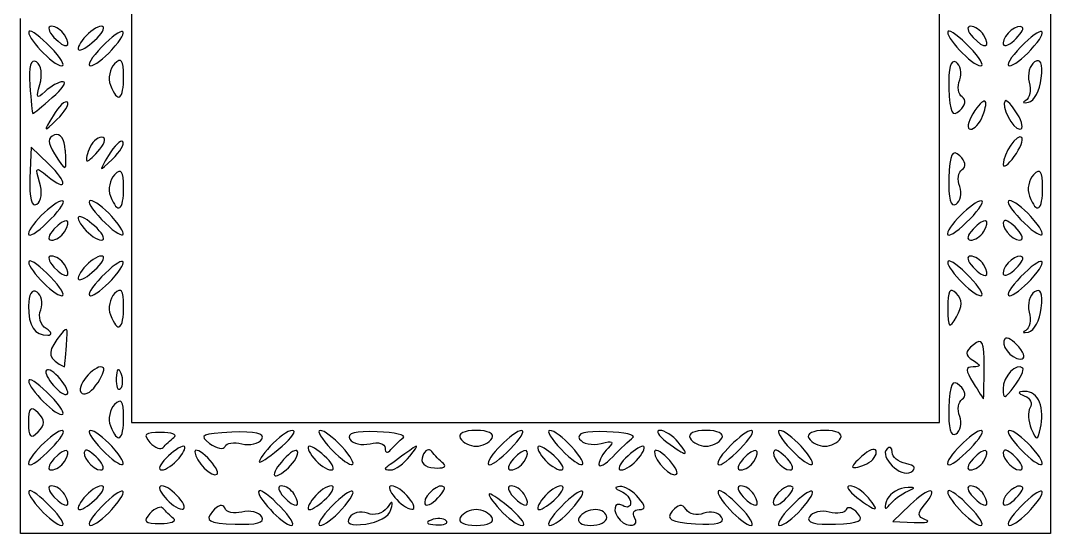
# Model space of a CAD drawing. Extents: x 3 to 159, y 5 to 166.
# Drawn here: x 112.89 to 158.79, y 111.84 to 134.67 of the extents above; entities that cross this region are included whole.
import ezdxf

# ---------------------------------------------------------------- set-up
doc = ezdxf.new("R2010")
doc.units = 0
doc.layers.get('0').update_dxf_attribs({"linetype": 'CONTINUOUS'})

msp = doc.modelspace()

# ---------------------------------------------------------------- linework, layer by layer
at = {"color": 7}
for points in [[(155.310417, 157.779046), (158.75, 157.678076), (158.75, 134.760295), (158.75, 111.842513), (135.819444, 111.842513), (112.88889, 111.842513), (112.88889, 134.767219)], [(114.132529, 128.291889), (113.353964, 129.042655), (113.299581, 127.654799)], [(114.8802, 128.90723), (114.880041, 128.90723)], [(155.792043, 119.241049), (155.791876, 119.241049)], [(152.501841, 113.119276), (151.721735, 112.371426), (152.678228, 112.327862)], [(153.179026, 112.450361), (153.179026, 112.450618)]]:
    msp.add_lwpolyline(points, dxfattribs=at)
for points in [[(153.81111, 134.773069), (153.81111, 152.764736), (135.819444, 152.764736), (117.827777, 152.764736), (117.827777, 134.773069), (117.827777, 116.781403), (135.819444, 116.781403), (153.81111, 116.781403)], [(114.843674, 134.044042)], [(155.765894, 134.044042)], [(157.503167, 134.367423)], [(116.290675, 133.891123)], [(114.224252, 133.491116)], [(116.947791, 133.364121)], [(155.146473, 133.491116)], [(157.870014, 133.364121)], [(117.475, 132.19779)], [(158.336083, 132.103786)], [(154.818458, 131.273494)], [(114.3, 131.24529)], [(114.971203, 131.044458)], [(155.72195, 130.413839)], [(157.26704, 130.523692)], [(157.467255, 129.470632)], [(117.440646, 129.280568)], [(116.416667, 128.952236)], [(113.734297, 127.479851)], [(117.475, 127.258903)], [(154.705156, 127.284012)], [(158.397223, 127.258903)], [(114.7841, 126.62762)], [(155.706321, 126.62762)], [(116.947791, 125.951462)], [(157.870014, 125.951462)], [(116.290675, 125.424457)], [(157.264605, 125.388875)], [(114.843674, 125.271538)], [(155.765894, 125.271538)], [(157.503167, 124.136867)], [(114.843674, 123.813488)], [(116.290675, 123.660569)], [(155.765894, 123.813488)], [(114.224252, 123.260562)], [(116.947791, 123.133564)], [(155.146473, 123.260562)], [(157.870014, 123.133564)], [(154.553235, 122.530402)], [(117.475, 121.967236)], [(158.336083, 121.873235)], [(114.023468, 120.960147)], [(114.930449, 120.202732)], [(157.331812, 120.14132)], [(116.572736, 119.212368)], [(117.363195, 118.964218)], [(157.509906, 119.197422)], [(114.652777, 118.72168)], [(114.224252, 117.968895)], [(158.261751, 117.683944)], [(113.665, 117.204736)], [(154.705156, 117.053455)], [(117.475, 117.028346)], [(114.7841, 116.397064)], [(135.24521, 116.397064)], [(145.475767, 116.397064)], [(155.706321, 116.397064)], [(116.947791, 115.720905)], [(119.717524, 116.115841)], [(122.743767, 115.831226)], [(124.530556, 115.723069)], [(127.178348, 115.720905)], [(129.924937, 116.101487)], [(133.879167, 116.075846)], [(137.408901, 115.720905)], [(140.152313, 116.105638)], [(142.169444, 115.899409)], [(144.109723, 116.075846)], [(147.639458, 115.720905)], [(149.40139, 116.075846)], [(157.870014, 115.720905)], [(125.23611, 115.438685)], [(130.22, 115.282096)], [(150.98889, 115.451229)], [(114.843674, 115.040984)], [(116.342382, 115.158322)], [(119.944444, 115.193903)], [(121.221164, 115.202301)], [(126.521231, 115.193903)], [(131.718285, 114.948237)], [(135.304784, 115.040984)], [(136.751788, 115.193903)], [(140.405556, 115.193903)], [(141.682277, 115.202301)], [(145.53534, 115.040984)], [(147.034049, 115.158322)], [(152.311806, 114.946909)], [(155.765894, 115.040984)], [(157.264605, 115.158322)], [(131.75039, 113.906313)], [(147.27261, 113.906313)], [(157.503167, 113.906313)], [(114.843674, 113.582932)], [(116.290675, 113.430013)], [(119.944444, 113.430013)], [(125.074228, 113.582932)], [(126.521231, 113.430013)], [(130.175, 113.430013)], [(135.304784, 113.582932)], [(136.751788, 113.430013)], [(145.53534, 113.582932)], [(150.63611, 113.430013)], [(152.4, 113.723671)], [(155.765894, 113.582932)], [(114.224252, 113.030005)], [(124.454806, 113.030005)], [(144.915919, 113.030008)], [(155.146473, 113.030008)], [(116.947791, 112.903008)], [(119.698664, 112.503971)], [(123.628523, 112.580566)], [(127.178348, 112.903008)], [(129.380901, 112.900891)], [(133.879167, 112.548069)], [(134.76111, 112.900846)], [(137.408901, 112.902963)], [(138.994444, 112.548069)], [(140.229185, 112.548069)], [(144.101368, 112.56159)], [(147.639458, 112.903013)], [(150.156439, 112.74602)], [(157.870014, 112.903013)], [(131.843346, 112.408459)]]:
    msp.add_lwpolyline(points, close=True, dxfattribs=at)
for points in [[(116.947791, 133.364121), (117.86457, 134.37715), (117.457752, 134.490603), (116.492414, 133.491116)], [(157.503167, 134.367423), (157.304391, 134.576669), (156.633333, 134.046346), (156.633333, 133.680007)], [(157.870014, 133.364121), (158.78679, 134.37715), (158.379975, 134.490603), (157.414637, 133.491116)], [(113.273226, 134.198834), (113.067769, 134.018674), (114.345463, 132.656403), (114.719896, 132.656403)], [(114.224252, 133.491116), (113.780843, 133.95021), (113.352884, 134.268684), (113.273226, 134.198834)], [(114.265273, 134.42029), (114.075043, 134.42029), (114.124102, 134.198177), (114.374284, 133.926704)], [(114.843674, 134.044042), (114.715777, 134.250978), (114.455498, 134.42029), (114.265273, 134.42029)], [(114.374284, 133.926704), (114.880752, 133.377141), (115.205645, 133.458357), (114.843674, 134.044042)], [(116.485059, 134.42029), (116.30093, 134.42029), (115.952654, 134.182165), (115.71111, 133.891123)], [(116.290675, 133.891123), (116.581716, 134.182165), (116.669188, 134.42029), (116.485059, 134.42029)], [(154.195449, 134.198834), (153.98999, 134.018674), (155.267684, 132.656403), (155.64212, 132.656403)], [(155.146473, 133.491116), (154.703063, 133.95021), (154.275105, 134.268684), (154.195449, 134.198834)], [(155.187494, 134.42029), (154.997266, 134.42029), (155.046323, 134.198177), (155.296508, 133.926704)], [(155.765894, 134.044042), (155.638, 134.250978), (155.377719, 134.42029), (155.187494, 134.42029)], [(155.296508, 133.926704), (155.802976, 133.377141), (156.127865, 133.458357), (155.765894, 134.044042)], [(157.126919, 133.78902), (157.398392, 134.039205), (157.567704, 134.299486), (157.503167, 134.367423)], [(115.71111, 133.891123), (115.469567, 133.600082), (115.382093, 133.361957), (115.516724, 133.361957)], [(115.516724, 133.361957), (115.651354, 133.361957), (115.999633, 133.600082), (116.290675, 133.891123)], [(156.633333, 133.680007), (156.633333, 133.489779), (156.855446, 133.538836), (157.126919, 133.78902)], [(114.719896, 132.656403), (114.890698, 132.656403), (114.667657, 133.032021), (114.224252, 133.491116)], [(116.492414, 133.491116), (116.04901, 133.032021), (115.825969, 132.656403), (115.99677, 132.656403)], [(115.99677, 132.656403), (116.167569, 132.656403), (116.595528, 132.974876), (116.947791, 133.364121)], [(155.64212, 132.656403), (155.812921, 132.656403), (155.58988, 133.032021), (155.146473, 133.491116)], [(157.414637, 133.491116), (156.97123, 133.032021), (156.748192, 132.656403), (156.918991, 132.656403)], [(156.918991, 132.656403), (157.089793, 132.656403), (157.517751, 132.974876), (157.870014, 133.364121)], [(113.595798, 132.831951), (113.346042, 132.986312), (113.244863, 132.633535), (113.300775, 131.803307)], [(113.745531, 131.832961), (113.872245, 132.253199), (113.804867, 132.702742), (113.595798, 132.831951)], [(117.075381, 132.750671), (116.855589, 132.530879), (116.77123, 132.102254), (116.887919, 131.798171)], [(117.475, 132.19779), (117.475, 132.907222), (117.373022, 133.048314), (117.075381, 132.750671)], [(154.542482, 132.816835), (154.29878, 132.96745), (154.186528, 132.561057), (154.221971, 131.656495)], [(154.705156, 132.031563), (154.821972, 132.335971), (154.748767, 132.689343), (154.542482, 132.816835)], [(158.040766, 132.83052), (157.814955, 132.69096), (157.706555, 132.284801), (157.799871, 131.927947)], [(158.336083, 132.103786), (158.415538, 132.779762), (158.323833, 133.005457), (158.040766, 132.83052)], [(116.887919, 131.798171), (117.210861, 130.956592), (117.475, 131.136387), (117.475, 132.19779)], [(113.300775, 131.803307), (113.347577, 131.108342), (113.408513, 130.539736), (113.43618, 130.539736)], [(113.978129, 131.509873), (113.600778, 131.150463), (113.557756, 131.210222), (113.745531, 131.832961)], [(114.777311, 131.950846), (114.592399, 131.950846), (114.232767, 131.752409), (113.978129, 131.509873)], [(114.3, 131.24529), (114.747432, 131.633346), (114.962223, 131.950846), (114.777311, 131.950846)], [(154.818458, 131.273494), (154.639328, 131.386022), (154.588345, 131.727149), (154.705156, 132.031563)], [(157.799871, 131.927947), (157.893192, 131.571092), (157.823683, 131.204041), (157.645396, 131.112276)], [(157.771042, 131.034372), (158.018427, 131.083288), (158.272694, 131.564526), (158.336083, 132.103786)], [(154.221971, 131.656495), (154.264402, 130.573613), (154.372889, 130.353715), (154.710331, 130.66663)], [(154.710331, 130.66663), (154.956817, 130.895193), (155.003508, 131.157247), (154.818458, 131.273494)], [(155.72195, 130.413839), (156.046046, 131.258421), (155.793427, 131.323278), (155.294073, 130.523692)], [(113.43618, 130.539736), (113.46384, 130.539736), (113.852568, 130.857236), (114.3, 131.24529)], [(114.971203, 131.044458), (114.878392, 131.137266), (114.592291, 130.863237), (114.335414, 130.435496)], [(114.50416, 130.266752), (114.853844, 130.601683), (115.064011, 130.95165), (114.971203, 131.044458)], [(156.72658, 131.103351), (156.517464, 130.894235), (157.062908, 129.83418), (157.37962, 129.83418)], [(157.26704, 130.523692), (157.030206, 130.902924), (156.786995, 131.163772), (156.72658, 131.103351)], [(157.645396, 131.112276), (157.467117, 131.02051), (157.523656, 130.985453), (157.771042, 131.034372)], [(114.335414, 130.435496), (113.889179, 129.692437), (113.896698, 129.68492), (114.50416, 130.266752)], [(155.294073, 130.523692), (155.05724, 130.144459), (155.006577, 129.83418), (155.18149, 129.83418)], [(155.18149, 129.83418), (155.356401, 129.83418), (155.599609, 130.095027), (155.72195, 130.413839)], [(157.37962, 129.83418), (157.554536, 129.83418), (157.503873, 130.144459), (157.26704, 130.523692)], [(114.404796, 129.581415), (114.075453, 129.455103), (114.07471, 129.267688), (114.401621, 128.744475)], [(114.880041, 128.90723), (114.850056, 129.400655), (114.654986, 129.677369), (114.404796, 129.581415)], [(116.497605, 129.481403), (116.300578, 129.481403), (116.047999, 129.243278), (115.936313, 128.952236)], [(116.416667, 128.952236), (116.669801, 129.257242), (116.704089, 129.481403), (116.497605, 129.481403)], [(157.467255, 129.470632), (157.273098, 129.664785), (156.646668, 128.755079), (156.638733, 128.267447)], [(157.133658, 128.619671), (157.408835, 128.995998), (157.558952, 129.37893), (157.467255, 129.470632)], [(117.440646, 129.280568), (117.347839, 129.373379), (117.061734, 129.099347), (116.804861, 128.671608)], [(116.973604, 128.502862), (117.323288, 128.837793), (117.533454, 129.18776), (117.440646, 129.280568)], [(114.401621, 128.744475), (114.932352, 127.894638), (114.941562, 127.897771), (114.8802, 128.90723)], [(115.936313, 128.952236), (115.824632, 128.661194), (115.78821, 128.423069), (115.855377, 128.423069)], [(115.855377, 128.423069), (115.922541, 128.423069), (116.175123, 128.661194), (116.416667, 128.952236)], [(116.804861, 128.671608), (116.358625, 127.928547), (116.366142, 127.92103), (116.973604, 128.502862)], [(154.710331, 128.648944), (154.372889, 128.961859), (154.264402, 128.741961), (154.221971, 127.659077)], [(154.818458, 128.042077), (155.003508, 128.158325), (154.956817, 128.420379), (154.710331, 128.648944)], [(156.638733, 128.267447), (156.635902, 128.084842), (156.858481, 128.243343), (157.133658, 128.619671)], [(113.734297, 127.479851), (113.518836, 128.1587), (113.556412, 128.188246), (114.08125, 127.752671)], [(114.08125, 127.752671), (114.976749, 127.009475), (115.017547, 127.438475), (114.132529, 128.291889)], [(117.475, 127.258903), (117.475, 127.968335), (117.373022, 128.109424), (117.075381, 127.811781)], [(158.397223, 127.258903), (158.397223, 127.968335), (158.295245, 128.109424), (157.997602, 127.811781)], [(113.299581, 127.654799), (113.265151, 126.776054), (113.379226, 126.349779), (113.610559, 126.492749)], [(117.075381, 127.811781), (116.855589, 127.591992), (116.77123, 127.163367), (116.887919, 126.859281)], [(154.221971, 127.659077), (154.186528, 126.754517), (154.29878, 126.348125), (154.542482, 126.498739)], [(154.705156, 127.284012), (154.588345, 127.588423), (154.639328, 127.929553), (154.818458, 128.042077)], [(157.997602, 127.811781), (157.777812, 127.591992), (157.693453, 127.163367), (157.810139, 126.859281)], [(113.610559, 126.492749), (113.811508, 126.616944), (113.867192, 127.061137), (113.734297, 127.479851)], [(116.887919, 126.859281), (117.210861, 126.017703), (117.475, 126.1975), (117.475, 127.258903)], [(154.542482, 126.498739), (154.748767, 126.626228), (154.821972, 126.979603), (154.705156, 127.284012)], [(157.810139, 126.859281), (158.133084, 126.017703), (158.397223, 126.1975), (158.397223, 127.258903)], [(114.7841, 126.62762), (114.60394, 126.833077), (113.241667, 125.555383), (113.241667, 125.18095)], [(155.706321, 126.62762), (155.526161, 126.833077), (154.16389, 125.555383), (154.16389, 125.18095)], [(114.076382, 125.676594), (114.535477, 126.120004), (114.85395, 126.547962), (114.7841, 126.62762)], [(115.99677, 126.65918), (115.825969, 126.65918), (116.04901, 126.283559), (116.492414, 125.824464)], [(116.947791, 125.951462), (116.595528, 126.340706), (116.167569, 126.65918), (115.99677, 126.65918)], [(154.998603, 125.676594), (155.457697, 126.120004), (155.776171, 126.547962), (155.706321, 126.62762)], [(156.918991, 126.65918), (156.748192, 126.65918), (156.97123, 126.283559), (157.414637, 125.824464)], [(157.870014, 125.951462), (157.517751, 126.340706), (157.089792, 126.65918), (156.918991, 126.65918)], [(114.843674, 125.271538), (115.205645, 125.857225), (114.880752, 125.938441), (114.374284, 125.388875)], [(115.516724, 125.953623), (115.382093, 125.953623), (115.469567, 125.715498), (115.71111, 125.424457)], [(116.290675, 125.424457), (115.999633, 125.715498), (115.651354, 125.953623), (115.516724, 125.953623)], [(116.492414, 125.824464), (117.457752, 124.824979), (117.86457, 124.938433), (116.947791, 125.951462)], [(155.765894, 125.271538), (156.127865, 125.857225), (155.802976, 125.938441), (155.296508, 125.388875)], [(156.6862, 125.765123), (156.476954, 125.566347), (157.007277, 124.89529), (157.373616, 124.89529)], [(157.264605, 125.388875), (157.014418, 125.660348), (156.754139, 125.829661), (156.6862, 125.765123)], [(157.414637, 125.824464), (158.379975, 124.824979), (158.78679, 124.938433), (157.870014, 125.951462)], [(113.241667, 125.18095), (113.241667, 125.010148), (113.617288, 125.233189), (114.076382, 125.676594)], [(114.374284, 125.388875), (114.124102, 125.117402), (114.075043, 124.89529), (114.265273, 124.89529)], [(115.71111, 125.424457), (115.952654, 125.133415), (116.30093, 124.89529), (116.485059, 124.89529)], [(116.485059, 124.89529), (116.669188, 124.89529), (116.581716, 125.133415), (116.290675, 125.424457)], [(154.16389, 125.18095), (154.16389, 125.010148), (154.539508, 125.233189), (154.998603, 125.676594)], [(155.296508, 125.388875), (155.046323, 125.117402), (154.997266, 124.89529), (155.187494, 124.89529)], [(157.373616, 124.89529), (157.563844, 124.89529), (157.514787, 125.117402), (157.264605, 125.388875)], [(114.265273, 124.89529), (114.455498, 124.89529), (114.715777, 125.064602), (114.843674, 125.271538)], [(155.187494, 124.89529), (155.377719, 124.89529), (155.638, 125.064602), (155.765894, 125.271538)], [(113.273226, 123.96828), (113.067769, 123.78812), (114.345463, 122.425846), (114.719896, 122.425846)], [(114.224252, 123.260562), (113.780843, 123.719656), (113.352884, 124.03813), (113.273226, 123.96828)], [(114.265273, 124.189736), (114.075043, 124.189736), (114.124102, 123.967624), (114.374284, 123.696151)], [(114.843674, 123.813488), (114.715777, 124.020424), (114.455498, 124.189736), (114.265273, 124.189736)], [(116.485059, 124.189736), (116.30093, 124.189736), (115.952654, 123.951611), (115.71111, 123.660569)], [(116.290675, 123.660569), (116.581716, 123.951611), (116.669188, 124.189736), (116.485059, 124.189736)], [(116.947791, 123.133564), (117.86457, 124.146593), (117.457752, 124.260046), (116.492414, 123.260562)], [(154.195449, 123.96828), (153.98999, 123.78812), (155.267684, 122.425846), (155.64212, 122.425846)], [(155.146473, 123.260562), (154.703063, 123.719656), (154.275105, 124.03813), (154.195449, 123.96828)], [(155.187494, 124.189736), (154.997266, 124.189736), (155.046323, 123.967624), (155.296508, 123.696151)], [(155.765894, 123.813488), (155.638, 124.020424), (155.377719, 124.189736), (155.187494, 124.189736)], [(157.503167, 124.136867), (157.304391, 124.346115), (156.633333, 123.81579), (156.633333, 123.449453)], [(157.126919, 123.558464), (157.398392, 123.808651), (157.567704, 124.06893), (157.503167, 124.136867)], [(157.870014, 123.133564), (158.78679, 124.146593), (158.379975, 124.260046), (157.414637, 123.260562)], [(114.374284, 123.696151), (114.880752, 123.146585), (115.205645, 123.227801), (114.843674, 123.813488)], [(115.71111, 123.660569), (115.469567, 123.369528), (115.382093, 123.131403), (115.516724, 123.131403)], [(115.516724, 123.131403), (115.651354, 123.131403), (115.999633, 123.369528), (116.290675, 123.660569)], [(155.296508, 123.696151), (155.802976, 123.146585), (156.127865, 123.227801), (155.765894, 123.813488)], [(156.633333, 123.449453), (156.633333, 123.259223), (156.855446, 123.308282), (157.126919, 123.558464)], [(114.719896, 122.425846), (114.890698, 122.425846), (114.667657, 122.801467), (114.224252, 123.260562)], [(116.492414, 123.260562), (116.04901, 122.801467), (115.825969, 122.425846), (115.99677, 122.425846)], [(115.99677, 122.425846), (116.167569, 122.425846), (116.595528, 122.74432), (116.947791, 123.133564)], [(155.64212, 122.425846), (155.812921, 122.425846), (155.58988, 122.801467), (155.146473, 123.260562)], [(157.414637, 123.260562), (156.97123, 122.801467), (156.748192, 122.425846), (156.918991, 122.425846)], [(156.918991, 122.425846), (157.089793, 122.425846), (157.517751, 122.74432), (157.870014, 123.133564)], [(113.618494, 122.587377), (113.391355, 122.727754), (113.241667, 122.485018), (113.241667, 121.976295)], [(113.782933, 121.801009), (113.899749, 122.105417), (113.82575, 122.459282), (113.618494, 122.587377)], [(117.475, 121.967236), (117.475, 122.676669), (117.373022, 122.817758), (117.075381, 122.520115)], [(154.553222, 122.530402), (154.269294, 122.814329), (154.166792, 122.637981), (154.174616, 121.87904)], [(158.040766, 122.599966), (157.814955, 122.460409), (157.706555, 122.054247), (157.799871, 121.697395)], [(158.336083, 121.873235), (158.415538, 122.549208), (158.323833, 122.774906), (158.040766, 122.599966)], [(117.075381, 122.520115), (116.855589, 122.300325), (116.77123, 121.8717), (116.887919, 121.567615)], [(154.56395, 121.489708), (154.835291, 121.956526), (154.832251, 122.251372), (154.553235, 122.530402)], [(113.241667, 121.976295), (113.241667, 121.056702), (113.500718, 120.658969), (114.094215, 120.667359)], [(114.023468, 120.96015), (113.77436, 121.118212), (113.666122, 121.496598), (113.782933, 121.801009)], [(116.887919, 121.567615), (117.210861, 120.726036), (117.475, 120.905834), (117.475, 121.967236)], [(154.174616, 121.87904), (154.184035, 120.966719), (154.232046, 120.918692), (154.56395, 121.489708)], [(157.799871, 121.697395), (157.893192, 121.340539), (157.823683, 120.973488), (157.645396, 120.881725)], [(157.771042, 120.803821), (158.018427, 120.852737), (158.272694, 121.333974), (158.336083, 121.873235)], [(114.094215, 120.667359), (114.312764, 120.670534), (114.282474, 120.795804), (114.023468, 120.960147)], [(114.930449, 120.202732), (115.005302, 121.107155), (114.984255, 121.120458), (114.508299, 120.469549)], [(157.645396, 120.881725), (157.467117, 120.789959), (157.523656, 120.754899), (157.771042, 120.803821)], [(114.508299, 120.469549), (114.057999, 119.853729), (114.127902, 119.598361), (114.840417, 119.256252)], [(155.791876, 119.241049), (155.79857, 120.386213), (155.711956, 120.569236), (155.318055, 120.242327)], [(156.724125, 120.517568), (156.479475, 120.272918), (156.976553, 119.603628), (157.402903, 119.603628)], [(157.331812, 120.14132), (157.086377, 120.43705), (156.812919, 120.606362), (156.724125, 120.517568)], [(114.840417, 119.256252), (114.846582, 119.253421), (114.887121, 119.679196), (114.930449, 120.202732)], [(155.318055, 120.242327), (154.926191, 119.917109), (154.921641, 119.788001), (155.293714, 119.551974)], [(157.402903, 119.603628), (157.636832, 119.603628), (157.610067, 119.806045), (157.331812, 120.14132)], [(116.572736, 119.212368), (116.306814, 119.478293), (115.367448, 118.463163), (115.572474, 118.131429)], [(155.293714, 119.551974), (155.650396, 119.325713), (155.65342, 119.260464), (155.307445, 119.256252)], [(157.509906, 119.197424), (157.243402, 119.463923), (156.633333, 118.82588), (156.633333, 118.280654)], [(114.037753, 119.106191), (113.843393, 118.91183), (114.769138, 117.853547), (114.967631, 118.043179)], [(114.652777, 118.72168), (114.403452, 119.022098), (114.12669, 119.195128), (114.037753, 119.106191)], [(116.245301, 118.435432), (116.501852, 118.786283), (116.649201, 119.135909), (116.572736, 119.212368)], [(117.363208, 118.964218), (117.250594, 119.245639), (117.167001, 119.162049), (117.150073, 118.75108)], [(117.335361, 118.288059), (117.452585, 118.405288), (117.465115, 118.709559), (117.363195, 118.964218)], [(155.307445, 119.256252), (154.951798, 119.251913), (154.951134, 119.110498), (155.30427, 118.545295)], [(155.764386, 117.839739), (155.775102, 117.839739), (155.787564, 118.470328), (155.792043, 119.241049)], [(157.133658, 118.389117), (157.408835, 118.765442), (157.578147, 119.12918), (157.509906, 119.197422)], [(113.273226, 118.676613), (113.067769, 118.496453), (114.345463, 117.13418), (114.719896, 117.13418)], [(114.224252, 117.968895), (113.780843, 118.427989), (113.352884, 118.746463), (113.273226, 118.676613)], [(114.967631, 118.043179), (115.043789, 118.115935), (114.902104, 118.421261), (114.652777, 118.72168)], [(115.572474, 118.131429), (115.68598, 117.947776), (115.988751, 118.084576), (116.245301, 118.435432)], [(117.150073, 118.75108), (117.134754, 118.379195), (117.218135, 118.170836), (117.335361, 118.288059)], [(154.710331, 118.418388), (154.372889, 118.731303), (154.264402, 118.511405), (154.221971, 117.428523)], [(154.818458, 117.811524), (155.003508, 117.927771), (154.956817, 118.189825), (154.710331, 118.418388)], [(155.30427, 118.545295), (155.546616, 118.157239), (155.753668, 117.839739), (155.764386, 117.839739)], [(114.719896, 117.13418), (114.890698, 117.13418), (114.667657, 117.509801), (114.224252, 117.968895)], [(156.633333, 118.280654), (156.633333, 117.799128), (156.715227, 117.816879), (157.133658, 118.389117)], [(157.614543, 118.164652), (157.257761, 118.142665), (157.25589, 118.099152), (157.60568, 117.958134)], [(157.60568, 117.958134), (157.849424, 117.859868), (157.954419, 117.626675), (157.839003, 117.439924)], [(158.261741, 117.683944), (158.154404, 117.963654), (157.86317, 118.179972), (157.614543, 118.164652)], [(113.665, 117.204736), (113.335742, 117.533994), (113.241667, 117.439922), (113.241667, 116.781403)], [(117.075381, 117.581228), (116.855589, 117.361436), (116.77123, 116.932811), (116.887919, 116.628728)], [(117.475, 117.028346), (117.475, 117.737779), (117.373022, 117.878868), (117.075381, 117.581228)], [(154.705156, 117.053455), (154.588345, 117.357869), (154.639328, 117.698996), (154.818458, 117.811524)], [(158.305272, 116.537417), (158.388669, 116.8883), (158.369085, 117.404237), (158.261751, 117.683944)], [(113.665, 116.358069), (113.994258, 116.687327), (113.994258, 116.875478), (113.665, 117.204736)], [(154.221971, 117.428523), (154.186528, 116.523961), (154.29878, 116.117568), (154.542482, 116.268182)], [(154.542482, 116.268182), (154.748767, 116.395675), (154.821972, 116.749047), (154.705156, 117.053455)], [(157.839003, 117.439924), (157.723586, 117.253179), (157.747166, 116.830176), (157.891401, 116.499915)], [(113.241667, 116.781403), (113.241667, 116.122881), (113.335742, 116.028811), (113.665, 116.358069)], [(114.7841, 116.397064), (114.60394, 116.602523), (113.241667, 115.324829), (113.241667, 114.950393)], [(116.887919, 116.628728), (117.210861, 115.787146), (117.475, 115.966944), (117.475, 117.028346)], [(135.24521, 116.397064), (135.06505, 116.602523), (133.702777, 115.324829), (133.702777, 114.950393)], [(145.475767, 116.397064), (145.295607, 116.602523), (143.933333, 115.324829), (143.933333, 114.950393)], [(155.706321, 116.397064), (155.526161, 116.602523), (154.16389, 115.324829), (154.16389, 114.950393)], [(114.076382, 115.44604), (114.535477, 115.88945), (114.85395, 116.317408), (114.7841, 116.397064)], [(115.99677, 116.428623), (115.825969, 116.428623), (116.04901, 116.053005), (116.492414, 115.59391)], [(116.947791, 115.720905), (116.595528, 116.11015), (116.167569, 116.428623), (115.99677, 116.428623)], [(119.127447, 116.34043), (118.423301, 116.34043), (118.322365, 116.245637), (118.648811, 115.890942)], [(119.717524, 116.115793), (119.883759, 116.239361), (119.618228, 116.34043), (119.127447, 116.34043)], [(122.28944, 116.346481), (120.965693, 116.28887), (120.811647, 116.211181), (121.302756, 115.848881)], [(123.625345, 116.038154), (123.779113, 116.286955), (123.325776, 116.391584), (122.28944, 116.346481)], [(124.99199, 116.428576), (124.798347, 116.428576), (124.352577, 116.111076), (124.00139, 115.723022)], [(124.530556, 115.723022), (124.977988, 116.111076), (125.185633, 116.428576), (124.99199, 116.428576)], [(126.227324, 116.428623), (126.056525, 116.428623), (126.279563, 116.053005), (126.722971, 115.59391)], [(127.178348, 115.720905), (126.826084, 116.11015), (126.398126, 116.428623), (126.227324, 116.428623)], [(128.758677, 116.368409), (127.800396, 116.405959), (127.39283, 116.296398), (127.549254, 116.0433)], [(129.924937, 116.101487), (130.07844, 116.217147), (129.553629, 116.33726), (128.758677, 116.368409)], [(133.17361, 116.428623), (132.647722, 116.428623), (132.343909, 116.276718), (132.468056, 116.075846)], [(133.879167, 116.075846), (134.003312, 116.276718), (133.699501, 116.428623), (133.17361, 116.428623)], [(134.537492, 115.44604), (134.996587, 115.88945), (135.31506, 116.317408), (135.24521, 116.397064)], [(136.45788, 116.428623), (136.287079, 116.428623), (136.51012, 116.053005), (136.953527, 115.59391)], [(137.408901, 115.720905), (137.056641, 116.11015), (136.628682, 116.428623), (136.45788, 116.428623)], [(138.989234, 116.368457), (138.030953, 116.406007), (137.623383, 116.296445), (137.77981, 116.043348)], [(140.152313, 116.105638), (140.307568, 116.219039), (139.784182, 116.337308), (138.989234, 116.368457)], [(141.353267, 116.428576), (141.145914, 116.428576), (141.284412, 116.195499), (141.661047, 115.910627)], [(142.169444, 115.899409), (141.9279, 116.190451), (141.560621, 116.428576), (141.353267, 116.428576)], [(143.404167, 116.428623), (142.878278, 116.428623), (142.574465, 116.276718), (142.69861, 116.075846)], [(144.109723, 116.075846), (144.233868, 116.276718), (143.930055, 116.428623), (143.404167, 116.428623)], [(144.768049, 115.44604), (145.227143, 115.88945), (145.545617, 116.317408), (145.475767, 116.397064)], [(146.688437, 116.428623), (146.517635, 116.428623), (146.740676, 116.053005), (147.184081, 115.59391)], [(147.639458, 115.720905), (147.287194, 116.11015), (146.859236, 116.428623), (146.688437, 116.428623)], [(148.695833, 116.428623), (148.169945, 116.428623), (147.866132, 116.276718), (147.990277, 116.075846)], [(149.40139, 116.075846), (149.525535, 116.276718), (149.221722, 116.428623), (148.695833, 116.428623)], [(154.998603, 115.44604), (155.457697, 115.88945), (155.776171, 116.317408), (155.706321, 116.397064)], [(156.918991, 116.428623), (156.748192, 116.428623), (156.97123, 116.053005), (157.414637, 115.59391)], [(157.870014, 115.720905), (157.517751, 116.11015), (157.089792, 116.428623), (156.918991, 116.428623)], [(157.891401, 116.499915), (158.133304, 115.946023), (158.165408, 115.948934), (158.305272, 116.537417)], [(114.843674, 115.040984), (115.205645, 115.626668), (114.880752, 115.707885), (114.374284, 115.158322)], [(116.492414, 115.59391), (117.457752, 114.594423), (117.86457, 114.707876), (116.947791, 115.720905)], [(118.648811, 115.890942), (118.876339, 115.643721), (119.141875, 115.542658), (119.23889, 115.666353)], [(119.23889, 115.666353), (119.335902, 115.790043), (119.551289, 115.992315), (119.717524, 116.115841)], [(120.138833, 115.723069), (120.004202, 115.723069), (119.655921, 115.484944), (119.364879, 115.193903)], [(119.944444, 115.193903), (120.185987, 115.484944), (120.273464, 115.723069), (120.138833, 115.723069)], [(121.302756, 115.848881), (121.622839, 115.612749), (121.932023, 115.550355), (121.989831, 115.710227)], [(121.989831, 115.710227), (122.047643, 115.870093), (122.386913, 115.924544), (122.743767, 115.831226)], [(122.743767, 115.831226), (123.100621, 115.737907), (123.497332, 115.831025), (123.625345, 116.038154)], [(124.00139, 115.723022), (123.650203, 115.335013), (123.442558, 115.017513), (123.539956, 115.017513)], [(123.539956, 115.017513), (123.637355, 115.017513), (124.083125, 115.335013), (124.530556, 115.723069)], [(125.74728, 115.723069), (125.612649, 115.723069), (125.700123, 115.484944), (125.941667, 115.193903)], [(126.521231, 115.193903), (126.23019, 115.484944), (125.881911, 115.723069), (125.74728, 115.723069)], [(126.722971, 115.59391), (127.688308, 114.594423), (128.095124, 114.707876), (127.178348, 115.720905)], [(127.549254, 116.0433), (127.679016, 115.833337), (128.084768, 115.739897), (128.450925, 115.83565)], [(128.450925, 115.83565), (128.817084, 115.931402), (129.116667, 115.83938), (129.116667, 115.631195)], [(129.38125, 115.571926), (129.526771, 115.747527), (129.771428, 115.98583), (129.924937, 116.101487)], [(130.22, 115.282096), (130.667855, 115.85316), (130.651253, 115.860645), (129.99861, 115.381921)], [(132.468056, 116.075846), (132.587971, 115.881819), (132.905471, 115.723069), (133.17361, 115.723069)], [(133.17361, 115.723069), (133.44175, 115.723069), (133.75925, 115.881819), (133.879167, 116.075846)], [(135.304784, 115.040984), (135.666755, 115.626668), (135.341865, 115.707885), (134.835395, 115.158322)], [(135.977834, 115.723069), (135.843203, 115.723069), (135.93068, 115.484944), (136.172223, 115.193903)], [(136.751788, 115.193903), (136.460746, 115.484944), (136.112464, 115.723069), (135.977834, 115.723069)], [(136.953527, 115.59391), (137.918865, 114.594423), (138.32568, 114.707876), (137.408901, 115.720905)], [(137.77981, 116.043348), (137.909573, 115.833385), (138.33819, 115.745924), (138.7323, 115.848985)], [(138.7323, 115.848985), (139.270155, 115.989637), (139.348202, 115.935715), (139.045262, 115.632775)], [(139.255852, 115.256897), (139.593651, 115.610307), (139.997061, 115.992238), (140.152313, 116.105638)], [(140.599943, 115.723069), (140.465313, 115.723069), (140.117034, 115.484944), (139.825992, 115.193903)], [(140.405556, 115.193903), (140.6471, 115.484944), (140.734574, 115.723069), (140.599943, 115.723069)], [(141.661047, 115.910627), (142.545977, 115.2413), (142.71879, 115.237485), (142.169444, 115.899409)], [(142.69861, 116.075846), (142.818527, 115.881819), (143.136027, 115.723069), (143.404167, 115.723069)], [(143.404167, 115.723069), (143.672306, 115.723069), (143.989806, 115.881819), (144.109723, 116.075846)], [(145.53534, 115.040984), (145.897312, 115.626668), (145.572419, 115.707885), (145.065951, 115.158322)], [(147.184081, 115.59391), (148.149418, 114.594423), (148.556237, 114.707876), (147.639458, 115.720905)], [(147.990277, 116.075846), (148.110194, 115.881819), (148.427694, 115.723069), (148.695833, 115.723069)], [(148.695833, 115.723069), (148.963973, 115.723069), (149.281473, 115.881819), (149.40139, 116.075846)], [(151.694444, 115.454954), (151.694444, 115.667094), (151.592447, 115.738664), (151.467786, 115.614)], [(155.765894, 115.040984), (156.127865, 115.626668), (155.802976, 115.707885), (155.296508, 115.158322)], [(157.414637, 115.59391), (158.379975, 114.594423), (158.78679, 114.707876), (157.870014, 115.720905)], [(113.241667, 114.950393), (113.241667, 114.779592), (113.617288, 115.002633), (114.076382, 115.44604)], [(115.763979, 115.53457), (115.554731, 115.335793), (116.085056, 114.664736), (116.451393, 114.664736)], [(116.342382, 115.158322), (116.092195, 115.429795), (115.831916, 115.599107), (115.763979, 115.53457)], [(121.221164, 115.202301), (120.907024, 115.516443), (120.65, 115.635125), (120.65, 115.466045)], [(120.65, 115.466045), (120.65, 115.066522), (121.438858, 114.277664), (121.638618, 114.477427)], [(124.706944, 115.244301), (124.415902, 114.953259), (124.177777, 114.604977), (124.177777, 114.470347)], [(125.23611, 115.438685), (125.23611, 115.622813), (124.997985, 115.535342), (124.706944, 115.244301)], [(124.706944, 114.664736), (124.997985, 114.906279), (125.23611, 115.254556), (125.23611, 115.438685)], [(129.116667, 115.631195), (129.116667, 115.41434), (129.229678, 115.389022), (129.38125, 115.571926)], [(129.99861, 115.381921), (129.610556, 115.097277), (129.226911, 114.819464), (129.146065, 114.764561)], [(129.367452, 114.664736), (129.570059, 114.664736), (129.953705, 114.942549), (130.22, 115.282096)], [(130.792019, 115.295632), (130.674597, 114.989634), (130.867571, 114.789283), (131.311968, 114.755808)], [(131.198337, 115.488066), (131.07756, 115.649854), (130.894717, 115.563261), (130.792019, 115.295632)], [(131.718285, 114.948237), (131.55309, 115.083355), (131.319114, 115.326274), (131.198337, 115.488066)], [(133.702777, 114.950393), (133.702777, 114.779592), (134.078398, 115.002633), (134.537492, 115.44604)], [(139.045262, 115.632775), (138.823285, 115.410798), (138.641667, 115.090842), (138.641667, 114.921758)], [(138.641667, 114.921758), (138.641667, 114.752678), (138.91805, 114.903475), (139.255852, 115.256897)], [(141.682277, 115.202301), (141.368134, 115.516443), (141.11111, 115.635125), (141.11111, 115.466045)], [(141.11111, 115.466045), (141.11111, 115.066522), (141.899968, 114.277664), (142.099728, 114.477427)], [(143.933333, 114.950393), (143.933333, 114.779592), (144.308954, 115.002633), (144.768049, 115.44604)], [(146.455646, 115.53457), (146.246398, 115.335793), (146.776723, 114.664736), (147.14306, 114.664736)], [(147.034049, 115.158322), (146.783862, 115.429795), (146.523583, 115.599107), (146.455646, 115.53457)], [(150.459723, 115.37029), (150.168681, 115.128746), (149.930556, 114.876165), (149.930556, 114.809)], [(150.98889, 115.451229), (150.98889, 115.657712), (150.764729, 115.623427), (150.459723, 115.37029)], [(150.459723, 114.889939), (150.750765, 115.001625), (150.98889, 115.254201), (150.98889, 115.451229)], [(151.467786, 115.614), (151.106931, 115.253148), (152.084373, 114.292787), (152.528167, 114.572148)], [(152.311806, 114.946909), (151.972256, 115.014198), (151.694444, 115.242814), (151.694444, 115.454954)], [(154.16389, 114.950393), (154.16389, 114.779592), (154.539508, 115.002633), (154.998603, 115.44604)], [(156.6862, 115.53457), (156.476954, 115.335793), (157.007277, 114.664736), (157.373616, 114.664736)], [(157.264605, 115.158322), (157.014418, 115.429795), (156.754139, 115.599107), (156.6862, 115.53457)], [(114.374284, 115.158322), (114.124102, 114.886848), (114.075043, 114.664736), (114.265273, 114.664736)], [(114.265273, 114.664736), (114.455498, 114.664736), (114.715777, 114.834048), (114.843674, 115.040984)], [(116.451393, 114.664736), (116.641623, 114.664736), (116.592564, 114.886848), (116.342382, 115.158322)], [(119.364879, 115.193903), (119.073837, 114.902861), (118.986366, 114.664736), (119.170495, 114.664736)], [(119.170495, 114.664736), (119.354624, 114.664736), (119.7029, 114.902861), (119.944444, 115.193903)], [(121.638618, 114.477427), (121.723158, 114.561967), (121.535304, 114.888161), (121.221164, 115.202301)], [(125.941667, 115.193903), (126.18321, 114.902861), (126.531486, 114.664736), (126.715615, 114.664736)], [(126.715615, 114.664736), (126.899744, 114.664736), (126.812273, 114.902861), (126.521231, 115.193903)], [(129.146065, 114.764561), (129.065221, 114.709657), (129.164823, 114.664736), (129.367452, 114.664736)], [(131.311968, 114.755808), (131.700638, 114.726527), (131.883481, 114.813125), (131.718285, 114.948237)], [(134.835395, 115.158322), (134.585213, 114.886848), (134.536156, 114.664736), (134.726384, 114.664736)], [(134.726384, 114.664736), (134.916608, 114.664736), (135.176887, 114.834048), (135.304784, 115.040984)], [(136.172223, 115.193903), (136.413767, 114.902861), (136.762043, 114.664736), (136.946172, 114.664736)], [(136.946172, 114.664736), (137.130301, 114.664736), (137.042829, 114.902861), (136.751788, 115.193903)], [(139.825992, 115.193903), (139.53495, 114.902861), (139.447479, 114.664736), (139.631608, 114.664736)], [(139.631608, 114.664736), (139.815737, 114.664736), (140.164013, 114.902861), (140.405556, 115.193903)], [(142.099728, 114.477427), (142.184268, 114.561967), (141.996414, 114.888161), (141.682277, 115.202301)], [(145.065951, 115.158322), (144.815769, 114.886848), (144.76671, 114.664736), (144.95694, 114.664736)], [(144.95694, 114.664736), (145.147165, 114.664736), (145.407443, 114.834048), (145.53534, 115.040984)], [(147.14306, 114.664736), (147.33329, 114.664736), (147.284231, 114.886848), (147.034049, 115.158322)], [(149.930556, 114.809), (149.930556, 114.741836), (150.168681, 114.778237), (150.459723, 114.889939)], [(152.528167, 114.572148), (152.79075, 114.737438), (152.716063, 114.866798), (152.311806, 114.946909)], [(155.296508, 115.158322), (155.046323, 114.886848), (154.997266, 114.664736), (155.187494, 114.664736)], [(155.187494, 114.664736), (155.377719, 114.664736), (155.638, 114.834048), (155.765894, 115.040984)], [(157.373616, 114.664736), (157.563844, 114.664736), (157.514787, 114.886848), (157.264605, 115.158322)], [(124.177777, 114.470347), (124.177777, 114.335716), (124.415902, 114.423193), (124.706944, 114.664736)], [(114.265273, 113.95918), (114.075043, 113.95918), (114.124102, 113.737067), (114.374284, 113.465594)], [(114.843674, 113.582932), (114.715777, 113.789867), (114.455498, 113.95918), (114.265273, 113.95918)], [(116.485059, 113.95918), (116.30093, 113.95918), (115.952654, 113.721055), (115.71111, 113.430013)], [(116.290675, 113.430013), (116.581716, 113.721055), (116.669188, 113.95918), (116.485059, 113.95918)], [(116.947791, 112.903008), (117.86457, 113.916039), (117.457752, 114.029493), (116.492414, 113.030005)], [(119.181785, 113.95918), (118.776726, 113.95918), (119.655082, 112.93261), (120.075833, 112.914266)], [(119.944444, 113.430013), (119.7029, 113.721055), (119.359704, 113.95918), (119.181785, 113.95918)], [(124.495827, 113.95918), (124.3056, 113.95918), (124.354656, 113.737067), (124.604841, 113.465594)], [(125.074228, 113.582932), (124.946333, 113.789867), (124.686052, 113.95918), (124.495827, 113.95918)], [(126.715615, 113.95918), (126.531486, 113.95918), (126.18321, 113.721055), (125.941667, 113.430013)], [(126.521231, 113.430013), (126.812273, 113.721055), (126.899744, 113.95918), (126.715615, 113.95918)], [(127.178348, 112.903008), (128.095124, 113.916039), (127.688308, 114.029493), (126.722971, 113.030005)], [(129.412341, 113.95918), (129.00728, 113.95918), (129.885638, 112.93261), (130.306389, 112.914266)], [(130.175, 113.430013), (129.933457, 113.721055), (129.59026, 113.95918), (129.412341, 113.95918)], [(131.75039, 113.906313), (131.551614, 114.115559), (130.880556, 113.585236), (130.880556, 113.218897)], [(131.374142, 113.327908), (131.645615, 113.578095), (131.814927, 113.838374), (131.75039, 113.906313)], [(134.726384, 113.95918), (134.536156, 113.95918), (134.585213, 113.737067), (134.835395, 113.465594)], [(135.304784, 113.582932), (135.176887, 113.789867), (134.916608, 113.95918), (134.726384, 113.95918)], [(136.946172, 113.95918), (136.762043, 113.95918), (136.413767, 113.721055), (136.172223, 113.430013)], [(136.751788, 113.430013), (137.042829, 113.721055), (137.130301, 113.95918), (136.946172, 113.95918)], [(137.408901, 112.902963), (138.32568, 113.915992), (137.918865, 114.029445), (136.953527, 113.02996)], [(139.568629, 113.931327), (139.31869, 113.913838), (139.334745, 113.837344), (139.611825, 113.725542)], [(140.405575, 113.430013), (140.164032, 113.721055), (139.787405, 113.946646), (139.568629, 113.931327)], [(144.95694, 113.95918), (144.76671, 113.95918), (144.815769, 113.737067), (145.065951, 113.465594)], [(145.53534, 113.582932), (145.407443, 113.789867), (145.147165, 113.95918), (144.95694, 113.95918)], [(147.27261, 113.906313), (147.073834, 114.115559), (146.402777, 113.585236), (146.402777, 113.218897)], [(146.896362, 113.327908), (147.167835, 113.578095), (147.337148, 113.838374), (147.27261, 113.906313)], [(147.639458, 112.903013), (148.556237, 113.916042), (148.149418, 114.029495), (147.184081, 113.030008)], [(149.819934, 113.95918), (149.61258, 113.95918), (149.751079, 113.726103), (150.127713, 113.441231)], [(150.63611, 113.430013), (150.394567, 113.721055), (150.027288, 113.95918), (149.819934, 113.95918)], [(152.252847, 113.864766), (151.880866, 113.819678), (151.511593, 113.544665), (151.432239, 113.253623)], [(152.4, 113.723671), (152.771811, 113.880405), (152.728052, 113.92236), (152.252847, 113.864766)], [(153.141101, 113.120069), (153.816402, 113.933758), (153.350775, 113.933367), (152.501841, 113.119276)], [(155.187494, 113.95918), (154.997266, 113.95918), (155.046323, 113.737067), (155.296508, 113.465594)], [(155.765894, 113.582932), (155.638, 113.789867), (155.377719, 113.95918), (155.187494, 113.95918)], [(157.503167, 113.906313), (157.304391, 114.115559), (156.633333, 113.585236), (156.633333, 113.218897)], [(157.126919, 113.327908), (157.398392, 113.578095), (157.567704, 113.838374), (157.503167, 113.906313)], [(157.870014, 112.903013), (158.78679, 113.916042), (158.379975, 114.029495), (157.414637, 113.030008)], [(113.273226, 113.737723), (113.067769, 113.557563), (114.345463, 112.19529), (114.719896, 112.19529)], [(114.224252, 113.030005), (113.780843, 113.4891), (113.352884, 113.807573), (113.273226, 113.737723)], [(114.374284, 113.465594), (114.880752, 112.916031), (115.205645, 112.997247), (114.843674, 113.582932)], [(115.71111, 113.430013), (115.469567, 113.138971), (115.382093, 112.900846), (115.516723, 112.900846)], [(115.516723, 112.900846), (115.651354, 112.900846), (115.999633, 113.138971), (116.290675, 113.430013)], [(120.075833, 112.914266), (120.245113, 112.906884), (120.185987, 113.138971), (119.944444, 113.430013)], [(123.503783, 113.737723), (123.298323, 113.557563), (124.576017, 112.19529), (124.950453, 112.19529)], [(124.454806, 113.030005), (124.011396, 113.4891), (123.583438, 113.807573), (123.503783, 113.737723)], [(124.604841, 113.465594), (125.111309, 112.916031), (125.436199, 112.997247), (125.074228, 113.582932)], [(125.941667, 113.430013), (125.700123, 113.138971), (125.612649, 112.900846), (125.74728, 112.900846)], [(125.74728, 112.900846), (125.881911, 112.900846), (126.230189, 113.138971), (126.521231, 113.430013)], [(130.306389, 112.914266), (130.47567, 112.906884), (130.416543, 113.138971), (130.175, 113.430013)], [(133.77051, 113.606403), (133.673112, 113.606403), (133.880757, 113.288903), (134.231944, 112.900846)], [(134.76111, 112.900846), (134.313679, 113.288903), (133.867909, 113.606403), (133.77051, 113.606403)], [(134.835395, 113.465594), (135.341865, 112.916031), (135.666755, 112.997247), (135.304784, 113.582932)], [(136.172223, 113.430013), (135.93068, 113.138971), (135.843203, 112.900846), (135.977834, 112.900846)], [(135.977834, 112.900846), (136.112464, 112.900846), (136.460746, 113.138971), (136.751788, 113.430013)], [(139.611825, 113.725542), (139.854358, 113.627678), (140.052795, 113.392717), (140.052795, 113.203405)], [(140.427932, 112.900846), (140.738524, 112.900846), (140.732825, 113.035678), (140.405575, 113.430013)], [(143.964893, 113.737726), (143.759436, 113.557566), (145.03713, 112.195295), (145.411563, 112.195295)], [(144.915919, 113.030008), (144.472509, 113.489102), (144.044551, 113.807576), (143.964893, 113.737726)], [(145.065951, 113.465594), (145.572419, 112.916031), (145.897312, 112.997247), (145.53534, 113.582932)], [(150.127713, 113.441231), (151.012644, 112.771902), (151.185457, 112.768089), (150.63611, 113.430013)], [(151.579392, 113.112534), (151.739685, 113.325976), (152.108958, 113.600987), (152.4, 113.723671)], [(154.195449, 113.737726), (153.98999, 113.557566), (155.267684, 112.195295), (155.642119, 112.195295)], [(155.146473, 113.030008), (154.703063, 113.489102), (154.275105, 113.807576), (154.195449, 113.737726)], [(155.296508, 113.465594), (155.802976, 112.916031), (156.127865, 112.997247), (155.765894, 113.582932)], [(114.719896, 112.19529), (114.890698, 112.19529), (114.667657, 112.570911), (114.224252, 113.030005)], [(116.492414, 113.030005), (116.04901, 112.570911), (115.825969, 112.19529), (115.99677, 112.19529)], [(119.242991, 112.950003), (119.143724, 113.07405), (118.876339, 112.974848), (118.648811, 112.729515)], [(119.698664, 112.503971), (119.547315, 112.625238), (119.342262, 112.825951), (119.242991, 112.950003)], [(121.976938, 112.97698), (121.911748, 113.172544), (121.669421, 113.102641), (121.435506, 112.820791)], [(122.743767, 112.792642), (122.386913, 112.699321), (122.041838, 112.782271), (121.976938, 112.97698)], [(124.950453, 112.19529), (125.121255, 112.19529), (124.898213, 112.570911), (124.454806, 113.030005)], [(126.722971, 113.030005), (126.279563, 112.570911), (126.056525, 112.19529), (126.227324, 112.19529)], [(129.203514, 112.977139), (129.027711, 112.728031), (128.634807, 112.619793), (128.330396, 112.736604)], [(129.380901, 112.900891), (129.489541, 113.305005), (129.447621, 113.323023), (129.203514, 112.977139)], [(130.880556, 113.218897), (130.880556, 113.028669), (131.102669, 113.077726), (131.374142, 113.327908)], [(136.953527, 113.02996), (136.51012, 112.570866), (136.287079, 112.195245), (136.457881, 112.195245)], [(139.700019, 113.077236), (139.307639, 113.319743), (139.213103, 112.799799), (139.582427, 112.430478)], [(140.052795, 113.203405), (140.052795, 113.014096), (139.894045, 112.957319), (139.700019, 113.077236)], [(142.519286, 112.905598), (142.356721, 113.168636), (142.165845, 113.144972), (141.904318, 112.829353)], [(145.411563, 112.195295), (145.582365, 112.195295), (145.359324, 112.570914), (144.915919, 113.030008)], [(146.402777, 113.218897), (146.402777, 113.028669), (146.624889, 113.077726), (146.896362, 113.327908)], [(147.184081, 113.030008), (146.740676, 112.570914), (146.517635, 112.195295), (146.688437, 112.195295)], [(150.156439, 112.74602), (149.935192, 112.986973), (149.706867, 113.057858), (149.649056, 112.903545)], [(151.432239, 113.253623), (151.339434, 112.913271), (151.39194, 112.862929), (151.579392, 113.112534)], [(153.179026, 112.450618), (152.825177, 112.579568), (152.8167, 112.729193), (153.141101, 113.120069)], [(155.642119, 112.195295), (155.812921, 112.195295), (155.58988, 112.570914), (155.146473, 113.030008)], [(156.633333, 113.218897), (156.633333, 113.028669), (156.855446, 113.077726), (157.126919, 113.327908)], [(157.414637, 113.030008), (156.97123, 112.570914), (156.748192, 112.195295), (156.918991, 112.195295)], [(115.99677, 112.19529), (116.167569, 112.19529), (116.595528, 112.513764), (116.947791, 112.903008)], [(118.648811, 112.729515), (118.323476, 112.378741), (118.42079, 112.283486), (119.104484, 112.283486)], [(119.104484, 112.283486), (119.582631, 112.283486), (119.850014, 112.382705), (119.698664, 112.503971)], [(121.435506, 112.820791), (121.078882, 112.391087), (121.237089, 112.301774), (122.438266, 112.254705)], [(122.438266, 112.254705), (123.382619, 112.217703), (123.784749, 112.327793), (123.628523, 112.580566)], [(123.628523, 112.580566), (123.498761, 112.790528), (123.100621, 112.885958), (122.743767, 112.792642)], [(126.227324, 112.19529), (126.398126, 112.19529), (126.826084, 112.513764), (127.178348, 112.903008)], [(127.527312, 112.545109), (127.357471, 112.270302), (127.591039, 112.178058), (128.25817, 112.256477)], [(128.330396, 112.736604), (128.025988, 112.85342), (127.664599, 112.767261), (127.527312, 112.545109)], [(128.25817, 112.256477), (128.797431, 112.319864), (129.302658, 112.60985), (129.380901, 112.900891)], [(131.843346, 112.408475), (131.726122, 112.525699), (131.421846, 112.53823), (131.167187, 112.436309)], [(132.468056, 112.548069), (132.343909, 112.347198), (132.647722, 112.19529), (133.17361, 112.19529)], [(133.17361, 112.900846), (132.905471, 112.900846), (132.587971, 112.742096), (132.468056, 112.548069)], [(133.879167, 112.548069), (133.75925, 112.742096), (133.44175, 112.900846), (133.17361, 112.900846)], [(133.17361, 112.19529), (133.699501, 112.19529), (134.003312, 112.347198), (133.879167, 112.548069)], [(134.231944, 112.900846), (134.58313, 112.51279), (135.0289, 112.19529), (135.222544, 112.19529)], [(135.222544, 112.19529), (135.416187, 112.19529), (135.208547, 112.51279), (134.76111, 112.900846)], [(136.457881, 112.195245), (136.628682, 112.195245), (137.056641, 112.513719), (137.408901, 112.902963)], [(137.759723, 112.548069), (137.639806, 112.35404), (137.868562, 112.19529), (138.268067, 112.19529)], [(138.4861, 112.900846), (138.206509, 112.900846), (137.879638, 112.742096), (137.759723, 112.548069)], [(138.268067, 112.19529), (138.667575, 112.19529), (138.994444, 112.35404), (138.994444, 112.548069)], [(138.994444, 112.548069), (138.994444, 112.742096), (138.76569, 112.900846), (138.4861, 112.900846)], [(139.582427, 112.430478), (139.951751, 112.061154), (140.471692, 112.155687), (140.229185, 112.548069)], [(140.229167, 112.548069), (140.10925, 112.742096), (140.198687, 112.900846), (140.427932, 112.900846)], [(141.904318, 112.829353), (141.606027, 112.469366), (141.82557, 112.350611), (142.932931, 112.272956)], [(143.308493, 112.736561), (143.004082, 112.61975), (142.64894, 112.695815), (142.519286, 112.905598)], [(142.932931, 112.272956), (143.885314, 112.206167), (144.263322, 112.299554), (144.101368, 112.56159)], [(144.101368, 112.56159), (143.969698, 112.774637), (143.612902, 112.853377), (143.308493, 112.736561)], [(146.688437, 112.195295), (146.859236, 112.195295), (147.287194, 112.513769), (147.639458, 112.903013)], [(148.010364, 112.580571), (147.854514, 112.328402), (148.246962, 112.217343), (149.166572, 112.253376)], [(148.89512, 112.792645), (148.538269, 112.885963), (148.140126, 112.790528), (148.010364, 112.580571)], [(149.649056, 112.903545), (149.591247, 112.749229), (149.251977, 112.699326), (148.89512, 112.792645)], [(149.166572, 112.253376), (150.254536, 112.296006), (150.47082, 112.403649), (150.156439, 112.74602)], [(152.678228, 112.327862), (153.204302, 112.303917), (153.42966, 112.359011), (153.179026, 112.450361)], [(156.918991, 112.195295), (157.089792, 112.195295), (157.517751, 112.513769), (157.870014, 112.903013)], [(131.167187, 112.436309), (130.885766, 112.323695), (130.969356, 112.2401), (131.380325, 112.223174)], [(131.380325, 112.223174), (131.75221, 112.207855), (131.96057, 112.291236), (131.843346, 112.408459)]]:
    msp.add_open_spline(points, degree=3, dxfattribs=at)

doc.saveas('drawing.dxf')
